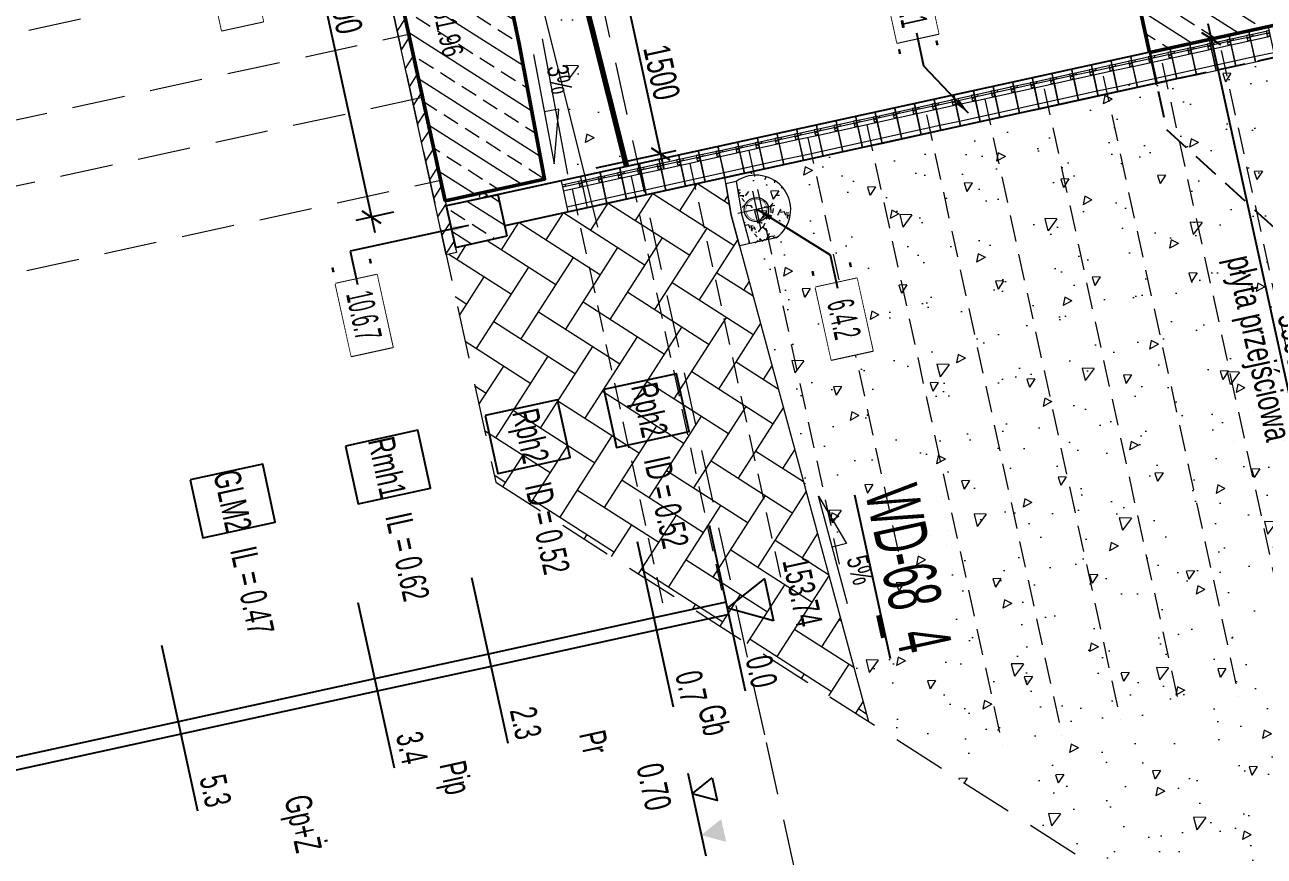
# Model space of a CAD drawing. Header units: metres. Extents: x 8416582 to 8417409, y 5771873 to 5772737.
# Drawn here: x 8416822.82 to 8416834.53, y 5772222.81 to 5772230.66 of the extents above; entities that cross this region are included whole.
import ezdxf
from ezdxf import colors
from ezdxf.entities.mleader import LeaderData, LeaderLine
from ezdxf.enums import TextEntityAlignment as Align
from ezdxf.math import Vec2, Vec3

# ---------------------------------------------------------------- set-up
doc = ezdxf.new("R2010")
doc.units = ezdxf.units.M
doc.set_wipeout_variables(frame=1)
doc.header["$PDSIZE"] = 0.05
for name, pattern in [('DASHED', [0.75, 0.5, -0.25]), ('HIDDEN', [0.375, 0.25, -0.125]), ('HIDDEN_Ukryta', [9.524999999999999, 6.35, -3.175])]:
    doc.linetypes.add(name, pattern=pattern)
for name, color, linetype in [('0-T', 7, 'Continuous'), ('00FunGeo-L', 7, 'Continuous'), ('00RysOpi-T', 2, 'Continuous'), ('AII_M_opisy do legendy', 2, 'Continuous')]:
    doc.layers.add(name, color=color, linetype=linetype)
for name, color, linetype, lineweight in [('AII_M_geologia', 1, 'Continuous', 25), ('AII_M_konstrukcja 0.00', 8, 'Continuous', 0), ('AII_M_konstrukcja 0.09', 6, 'Continuous', 9), ('AII_M_konstrukcja 0.18', 9, 'Continuous', 18), ('AII_M_konstrukcja 0.25', 1, 'Continuous', 25), ('AII_M_konstrukcja 0.50', 3, 'Continuous', 50), ('AII_M_kreskowanie', 8, 'Continuous', 0), ('AII_M_linie przerywane', 9, 'DASHED', 18), ('AII_M_odwodnienie', 8, 'Continuous', 9), ('AII_M_opisy odniesienia', 1, 'Continuous', 25), ('AII_M_opisy rzedne', 1, 'Continuous', 25), ('AII_M_opisy spadki', 9, 'Continuous', 18), ('AII_M_opisy wymiary', 1, 'Continuous', 25), ('AII_M_roboty ziemne wykopy', 9, 'DASHED', 18), ('AII_M_teren istniejacy', 94, 'DASHED', 18), ('AII_M_teren projektowany', 4, 'Continuous', 70)]:
    doc.layers.add(name, color=color, linetype=linetype, lineweight=lineweight)
doc.styles.add('CDMSTYLE', font='CDMSIMPL.shx', dxfattribs={"width": 0.7, "bigfont": 'CDMBIGPL.shx'})
doc.dimstyles.new('CDM-ME100MM', dxfattribs={"dimscale": 0.1, "dimtxt": 2.5, "dimasz": 1.5, "dimexe": 1.5, "dimexo": 5, "dimgap": 0.5, "dimtad": 1, "dimdec": 0, "dimlfac": 1000, "dimrnd": 1, "dimzin": 9, "dimtxsty": 'CDMSTYLE', "dimblk": 'OBLIQUE', "dimcen": 2.5, "dimdle": 1.5, "dimclrd": 9, "dimclre": 9, "dimclrt": 1, "dimadec": 1, "dimazin": 2, "dimtfac": 1, "dimtdec": 0, "dimtix": 1, "dimtmove": 2, "dimatfit": 3, "dimfxl": 1, "dimtvp": 1, "dimtolj": 1, "dimtzin": 0, "dimlwd": 25, "dimlwe": 25, "dimarcsym": 0})
doc.dimstyles.new('CDM-ME100MM$7', dxfattribs={"dimscale": 0.1, "dimtxt": 2.5, "dimasz": 1.5, "dimexe": 1.5, "dimexo": 5, "dimgap": 0.5, "dimtad": 1, "dimdec": 0, "dimlfac": 1000, "dimrnd": 1, "dimzin": 9, "dimtxsty": 'CDMSTYLE', "dimblk": 'OBLIQUE', "dimcen": 2.5, "dimdle": 1.5, "dimclrd": 9, "dimclre": 9, "dimclrt": 1, "dimadec": 1, "dimazin": 2, "dimtfac": 1, "dimtdec": 0, "dimtix": 1, "dimtmove": 2, "dimatfit": 3, "dimfxl": 1, "dimtvp": 1, "dimtolj": 1, "dimtzin": 0, "dimlwd": 25, "dimlwe": 25, "dimarcsym": 0})

# ---------------------------------------------------------------- blocks, each defined once
blk = doc.blocks.new('OP_OPTEM_BLOK_WIDOK')
at = {"color": 0, "lineweight": -2}
for p, q in [((-8.999999999992724, 0), (-8.999999999992724, 190)), ((9.000000000007276, 0), (9.000000000007276, 190)), ((47.00000000000728, 0), (47.00000000000728, 190)), ((202.0000000000073, 0), (202.0000000000073, 190))]:
    blk.add_line(p, q, dxfattribs=at)
blk.add_lwpolyline([(-8.999999999992724, 0), (-8.999999999992724, 30), (9.000000000007276, 30), (9.000000000007276, 0), (252.0000000000073, 0), (252.0000000000073, 190), (-43.99999999999272, 190), (-47.99999999999272, 186), (-47.99999999999272, 4), (-43.99999999999272, 0)], close=True, dxfattribs=at)
at = {"color": 0, "linetype": 'HIDDEN_Ukryta', "lineweight": -2, "ltscale": 0.5}
for points in [[(-8.999999999992724, 190), (-8.999999999992724, 160), (9.000000000007276, 160), (9.000000000007276, 190)], [(21.00000000000728, 190), (21.00000000000728, 160), (39.00000000000728, 160), (39.00000000000728, 190)]]:
    blk.add_lwpolyline(points, close=True, dxfattribs=at)
at = {"layer": 'Defpoints', "color": 0, "lineweight": -2}
blk.add_line((-8.999999999992724, 0), (9.000000000007276, 0), dxfattribs=at)
for points in [[(-47.99999999999272, 186), (-47.99999999999272, 190), (-43.99999999999272, 190)], [(-47.99999999999272, 4), (-47.99999999999272, 2.842170943040401e-14), (-43.99999999999272, 0)]]:
    blk.add_lwpolyline(points, dxfattribs=at)
blk = doc.blocks.new('A$C43DC1947')
at = {"layer": 'AII_M_odwodnienie', "lineweight": 0}
h = blk.add_hatch(dxfattribs=at)
h.set_pattern_fill('GRAVEL', color=256, scale=0.009999999999999998, angle=79.35520766227337)
h.set_pattern_definition([(190.6821343278733, (14.04074727836996, -269.338821392972), (-3.002005255748609, -0.5854779624015404), [0.03417214399999999, -3.3830483639565]), (147.6390878278733, (14.0071672545746, -269.3451555590145), (2.577643787887627, -1.6463816394638), [0.05864047199999999, -5.805404889352399]), (95.17979392787329, (13.95763405784965, -269.3137682178058), (0.3253584668674305, -3.761938046810005), [0.041348152, -4.093472279409999]), (229.9430358278732, (13.84035929944366, -269.3041888284497), (3.282550453639767, 3.885328624364798), [0.053400452, -5.2866437425738]), (255.5030010078732, (13.80599350295961, -269.3450617948547), (0.8385101009916756, 3.193760293217705), [0.05236337000000001, -5.183980774534399]), (319.9430358278732, (13.79288539942354, -269.3957580234855), (-3.885328624364798, 3.282550453639767), [0.053400452, -5.2866437425738]), (0.3635872978732784, (13.83375836629421, -269.4301238190383), (-4.165873822232672, -0.01730020910447672), [0.07061936599999999, -6.9913115314247]), (34.92467519787329, (13.90437625162303, -269.4296756871045), (4.802416035975427, 3.365089629921548), [0.06667195199999999, -6.6005256601905]), (84.0989124478733, (13.9590409649536, -269.3915060446598), (0.3866355660973713, 3.857815565709268), [0.05358130000000001, -5.304554569871202]), (137.9057051278733, (13.96454974077642, -269.3382086213678), (2.067617635566093, -1.896288299045075), [0.061171328, -2.997393695]), (185.0667846278733, (13.91915803123266, -269.2972022723407), (-4.117935062850603, -0.3732972249368975), [0.07910779199999998, -7.831677251217698]), (101.4834216578733, (14.03876721765846, -269.4586973451078), (-0.4896004437107107, 2.290011223884445), [0.02700045399999999, -2.6730565824344]), (134.1385812278734, (14.03339182492346, -269.4322372628376), (2.317524283303905, -2.406314442523828), [0.05136819799999999, -5.085463899703999]), (187.6693468278733, (13.99761912040412, -269.3953724000603), (-0.1540291282791927, -0.2019678876494087), [0.03592093399999999, -0.3232893108427999]), (165.8679373378733, (14.00196486432105, -269.3603542149067), (1.317897694778813, -0.3662098661889202), [0.019344132, -1.915062236889399]), (254.4707563178733, (13.98320623859763, -269.3556312131695), (0.2601194971351416, 0.7599327912454933), [0.027356562, -1.340475299]), (353.6331033578733, (13.97588204126805, -269.3819891670719), (0.913961919504434, -0.05815160957223248), [0.04443196599999998, -1.436629815291]), (124.2343980078733, (14.020039845258, -269.3869164260104), (0.2499066470462889, -0.5100261441946154), [0.03212871399999999, -0.7710898116827998]), (339.0588871618733, (13.86606486421078, -269.2662943182513), (2.481766261331457, -0.9343876198436024), [0.04500879999999999, -4.4558826672539]), (33.01552276787325, (13.90810086112469, -269.2823808756657), (-2.502191961722426, -1.605530250944011), [0.03775989399999999, -3.738221567819999]), (255.8679373378733, (14.05084567051381, -269.3465228481218), (0.3662098661891656, 1.317897694779782), [0.03868800999999999, -1.8957183588894]), (306.2798064978733, (14.04139966797084, -269.3840401005), (-1.557591491806455, 2.14619494563092), [0.04500879999999999, -4.455882667254]), (302.1133016078732, (13.77056680433452, -269.3915144093335), (-0.701781181688568, 1.174081416694678), [0.04340351999999999, -2.1267734313106]), (257.4444874278734, (13.79363991878927, -269.4282771428116), (0.6844809712052178, 2.991792405909403), [0.036367212, -3.600359338072]), (29.47075631787326, (13.89883622247726, -269.550031027291), (1.174081416650604, 0.7017811817623548), [0.03868800999999999, -1.895718358889399]), (340.0233714678732, (13.93251837324351, -269.5309972707182), (-3.241699052635854, 1.194507116822355), [0.042578274, -4.215237598019999]), (32.11330160787328, (13.79987195786089, -269.4745567548089), (-1.174081416699559, -0.7017811816804151), [0.02170175999999999, -2.1484751913106]), (63.97927930187327, (13.88671814836562, -269.5407892800868), (0.4141486254673136, 0.9619006788767903), [0.01295146, -1.2821994964526]), (128.6331033598733, (13.8923999266699, -269.5291505935602), (0.4518745346689602, -0.6640552724868838), [0.05236337000000001, -0.9949054589068999]), (148.6783527878733, (13.85970780532807, -269.4882463742979), (2.173708004842983, -1.338323395028524), [0.0485267, -4.804136486333699]), (266.3594143578733, (13.96201941836625, -269.4001662768424), (0.1060903688702094, 0.5579649035853436), [0.03663238799999999, -0.8791776359679999]), (315.8265734178733, (13.95969335455447, -269.4367247535847), (3.125395833639479, -3.022430955881167), [0.06395567599999999, -6.331600906503099]), (23.61474272787327, (14.0055644530803, -269.4812910724431), (-1.886075448564358, -0.797658700399352), [0.026150824, -2.588939231810999]), (52.66934682787328, (14.02952546905726, -269.4708154192194), (-0.04793875937021148, 0.3559970159285678), [0.01524, -0.2387599999999999]), (82.92578398787327, (13.86028932128102, -269.4791067549959), (-0.2703323474985555, -2.029891726643512), [0.035286696, -3.49339407732]), (10.68213432787328, (13.86463506426662, -269.4440885693766), (3.002005255750591, 0.5854779623910256), [0.06834428799999998, -3.348876219956499]), (322.6693468278733, (13.93179510999471, -269.4314202344976), (0.3559970159285678, 0.04793875937021148), [0.06603999999999999, -0.18796]), (287.9741933278733, (13.98430676013231, -269.4714678083546), (0.9414749801382456, -2.954066495828006), [0.04016095599999999, -3.975931672414]), (216.7239509278733, (13.99669996462762, -269.509668704588), (-0.8180844007547063, -0.6538424223326988), [0.03698290799999999, -1.8121650038772]), (170.3153221878732, (13.9670571712777, -269.5317830443382), (-5.377681148066876, 0.9068745611859323), [0.06021450999999999, -5.961246442293799]), (138.0954255678733, (13.90770071092993, -269.5216533951461), (-2.471553411162826, 2.204346555278593), [0.06370294599999998, -6.306584645624])])
h.paths.add_polyline_path([(-1.396983861923218e-08, 0.1629100576974452, -0.4142134823281976), (-0.0549999987706542, 0.2179100578650832, -1), (0.05500000156462193, 0.2179100569337606, -0.4142136424179971), (-1.396983861923218e-08, 0.1629100576974452), (-1.024454832077026e-08, 0.1149999923072755, -0.4142135756529621), (0.114999994635582, -8.847564458847046e-09, -0.414213546721245), (9.313225746154785e-10, -0.1150000090710819), (9.313225746154785e-10, -0.1449517463333905), (0.2757317973300815, -0.1311651570722461), (0.2757317973300815, 0.1723661073483527, 0.9202117898438463), (-0.2999999802559614, -0.1299517475999892), (9.313225746154785e-10, -0.1449517463333905), (9.313225746154785e-10, -0.1150000090710819, -0.4142135780249453), (-0.1150000058114529, -8.847564458847046e-09, -0.4142135490932281), (-1.024454832077026e-08, 0.1149999923072755)])
h.paths.add_polyline_path([(0.3007317977026105, 0.1248320871964097, 0.04122320963401318), (0.2757317973300815, 0.1723661073483527), (0.2757317973300815, -0.1311651570722461), (0.3002062765881419, -0.1299414322711527)])
h.paths.add_polyline_path([(-0.0549999987706542, 0.2179100578650832, 1), (0.05500000156462193, 0.2179100569337606, 1)], flags=17)
at = {"layer": 'AII_M_odwodnienie'}
for p, q in [((-1.117587089538574e-08, 0.1791384494863451, 0.006874890790017546), (4.656612873077393e-09, -0.1791384713724256, 0.006874890790017546)), ((-0.1791384620591998, -2.095475792884827e-08, 0.006874890790017546), (0.1791384564712644, -2.793967723846436e-09, 0.006874890790017546)), ((-0.2999999783933163, -0.129951748996973, 0.006874890790017546), (4.656612873077393e-09, -0.1449517481960356, 0.006874890790017546)), ((-0.2999999783933163, -0.229951748624444, 0.006874890790017546), (4.656612873077393e-09, -0.2449517478235066, 0.006874890790017546)), ((0.2999999886378646, -0.129951748996973, 0.006874890790017546), (4.656612873077393e-09, -0.1449517481960356, 0.006874890790017546)), ((0.299999987706542, -0.2299517490901053, 0.006874890790017546), (4.656612873077393e-09, -0.2449517478235066, 0.006874890790017546))]:
    blk.add_line(p, q, dxfattribs=at)
at = {"layer": 'AII_M_odwodnienie', "elevation": 0.006874890790017546}
for points in [[(0.3007317995652556, 0.124832084402442), (0.299999987706542, -0.2299517490901053)], [(-0.2999999783933163, -0.129951748996973), (-0.2999999783933163, -0.229951748624444)]]:
    blk.add_lwpolyline(points, dxfattribs=at)
at = {"layer": 'AII_M_odwodnienie', "const_width": 0.004999999999999994}
for points in [[(0.09999999683350325, 1.396983861923218e-09, 0.9999999999999999), (-0.1000000014901161, -9.313225746154785e-10)], [(0.09999999683350325, 1.396983861923218e-09, -0.9999999999999999), (-0.0999999986961484, -9.313225746154785e-10)]]:
    blk.add_lwpolyline(points, format="xyb", dxfattribs=at)
at = {"layer": 'AII_M_odwodnienie'}
blk.add_circle((-2.793967723846436e-09, -1.0710209608078e-08, 0.006874890790017546), 0.1149999999999999, dxfattribs=at)
for start, end in [(23.02047722891654, 202.9453045324076), (336.6530777612687, 336.979522721972)]:
    blk.add_arc((0.0004494804888963699, -0.002756874077022076, 0.006874890790017546), 0.326264331324754, start, end, dxfattribs=at)
blk = doc.blocks.new('OpiNum01')
at = {"layer": 'AII_M_opisy do legendy', "color": 0, "linetype": 'Continuous'}
blk.add_lwpolyline([(-3.5, -1.999999999999999), (3.500000000000001, -2), (3.5, 2), (-3.5, 2)], close=True, dxfattribs=at)
at = {"color": 9, "linetype": 'Continuous', "lineweight": 25, "style": 'CDMSTYLE', "width": 0.7, "flags": 1}
for tag, p in [('NAZWAPOL', (-4.104931844502406, -6.80252055447653)), ('NAZWAANG', (-4.104931844502403, -10.47658496644755)), ('SPECYF', (-4.104931844502399, -14.15064937841856)), ('ID', (-4.104931844502396, -17.82471379038958)), ('BAZA', (-4.104931844502392, -21.4987782023606)), ('RYSUNEK', (-4.104931844502389, -25.17284261433161))]:
    blk.add_attdef(tag, p, '', height=2, dxfattribs=at)
at = {"layer": 'AII_M_opisy do legendy', "linetype": 'Continuous', "lineweight": -2, "style": 'CDMSTYLE', "width": 0.5}
blk.add_attdef('NR', text='', height=2.5, dxfattribs=at).set_placement((0, 0), align=Align.MIDDLE)
at = {"color": 0, "linetype": 'Continuous'}
blk.add_wipeout([(-3.499999999999999, -1.9999999999999982), (3.4999999999999973, -1.9999999999999991), (3.499999999999997, 2), (-3.499999999999999, 2)], dxfattribs=at).dxf.layer = 'AII_M_opisy do legendy'
blk = doc.blocks.new('OpiTxt01')
at = {"color": 0, "linetype": 'Continuous', "lineweight": 20, "style": 'CDMSTYLE', "width": 0.7}
blk.add_attdef('TEKST_GORNY', (1, 0.8945185874659813), '', height=2, dxfattribs=at)
at = {"color": 0, "linetype": 'Continuous', "lineweight": -2, "style": 'CDMSTYLE', "width": 0.7}
blk.add_attdef('TEKST_DOLNY', (1.049030266685349, -2.731473425873787), '', height=2, dxfattribs=at)
blk = doc.blocks.new('_OBLIQUE')
at = {"color": 0, "linetype": 'ByBlock'}
blk.add_line((-0.5, -0.5), (0.5, 0.5), dxfattribs=at)
blk = doc.blocks.new('*D163')
at = {"layer": 'AII_M_opisy wymiary', "color": 9, "lineweight": 25, "transparency": 16777216}
for p, q in [((8416841.41299201, 5772228.919512154), (8416828.055876104, 5772290.077797989)), ((8416823.988115672, 5772289.035853583), (8416828.23442765, 5772289.963258276)), ((8416837.121113881, 5772228.135691502), (8416841.527531724, 5772229.098063698))]:
    blk.add_line(p, q, dxfattribs=at)
at = {"layer": 'Defpoints', "color": 0, "lineweight": 25, "transparency": 16777216}
for p in [(8416828.08788202, 5772289.93125236), (8416823.499630243, 5772288.929167198), (8416836.632628452, 5772228.029005116)]:
    blk.add_point(p, dxfattribs=at)
at = {"layer": 'AII_M_opisy wymiary', "color": 9, "lineweight": 25, "transparency": 16777216, "xscale": 0.15, "yscale": 0.15, "zscale": 0.15}
for p, rotation in [((8416828.08788202, 5772289.93125236), 102.3200789319986), ((8416841.380986094, 5772229.066057783), 282.3200789319986)]:
    blk.add_blockref('_OBLIQUE', p, dxfattribs=dict(at, rotation=rotation))
at = {"layer": 'AII_M_opisy wymiary', "color": 1, "transparency": 16777216, "insert": (8416834.905403959, 5772259.535995306), "char_height": 0.25, "attachment_point": 5, "rotation": 282.3200789319986, "style": 'CDMSTYLE'}
blk.add_mtext('\\A1;62300', dxfattribs=at)
blk = doc.blocks.new('*D183')
at = {"layer": 'AII_M_opisy wymiary', "color": 9, "lineweight": 25, "transparency": 16777216}
for p, q in [((8416834.65710459, 5772230.668261927), (8416833.880311655, 5772230.498608491)), ((8416833.994851366, 5772230.677160037), (8416835.317779746, 5772224.619861997)), ((8416835.682249656, 5772224.852998894), (8416835.139228202, 5772224.734401709))]:
    blk.add_line(p, q, dxfattribs=at)
at = {"layer": 'Defpoints', "color": 0, "lineweight": 25, "transparency": 16777216}
for p in [(8416835.14559002, 5772230.774948313), (8416836.170735087, 5772224.95968528), (8416835.28577383, 5772224.766407626)]:
    blk.add_point(p, dxfattribs=at)
at = {"layer": 'AII_M_opisy wymiary', "color": 9, "lineweight": 25, "transparency": 16777216, "xscale": 0.15, "yscale": 0.15, "zscale": 0.15}
for p, rotation in [((8416834.026857283, 5772230.530614408), 102.3200789319986), ((8416835.28577383, 5772224.766407626), 282.3200789319986)]:
    blk.add_blockref('_OBLIQUE', p, dxfattribs=dict(at, rotation=rotation))
at = {"layer": 'AII_M_opisy wymiary', "color": 1, "transparency": 16777216, "char_height": 0.25, "attachment_point": 5, "rotation": 282.3200789319986, "style": 'CDMSTYLE'}
for s, insert in [('\\A1;płyta przejściowa', (8416834.444638535, 5772227.60228025)), ('\\A1;5900', (8416834.827285457, 5772227.685851252))]:
    blk.add_mtext(s, dxfattribs=dict(at, insert=insert))
blk = doc.blocks.new('*D192')
at = {"layer": 'AII_M_opisy wymiary', "color": 9, "lineweight": 25, "transparency": 16777216}
for p, q in [((8416825.206657996, 5772232.903264155), (8416826.124160917, 5772228.702289461)), ((8416825.447970673, 5772232.802431623), (8416825.092118282, 5772232.72471261)), ((8416826.301461758, 5772228.894548186), (8416825.94560937, 5772228.816829174))]:
    blk.add_line(p, q, dxfattribs=at)
at = {"layer": 'Defpoints', "color": 0, "lineweight": 25, "transparency": 16777216}
for p in [(8416825.936456103, 5772232.90911801), (8416826.789947188, 5772229.001234572), (8416826.092155, 5772228.848835089)]:
    blk.add_point(p, dxfattribs=at)
at = {"layer": 'AII_M_opisy wymiary', "color": 9, "lineweight": 25, "transparency": 16777216, "xscale": 0.15, "yscale": 0.15, "zscale": 0.15}
for p, rotation in [((8416825.238663912, 5772232.756718526), 102.3200789319986), ((8416826.092155, 5772228.848835089), 282.3200789319986)]:
    blk.add_blockref('_OBLIQUE', p, dxfattribs=dict(at, rotation=rotation))
at = {"layer": 'AII_M_opisy wymiary', "color": 1, "transparency": 16777216, "insert": (8416825.836379357, 5772230.840117043), "char_height": 0.25, "attachment_point": 5, "rotation": 282.3200789319986, "style": 'CDMSTYLE'}
blk.add_mtext('\\A1;4000', dxfattribs=at)
blk = doc.blocks.new('*D195')
at = {"layer": 'AII_M_opisy wymiary', "color": 9, "lineweight": 25, "transparency": 16777216}
for p, q in [((8416828.471697738, 5772231.057426683), (8416828.855768729, 5772229.298879137)), ((8416827.935344325, 5772230.786750017), (8416828.650249286, 5772230.94288697)), ((8416828.217301626, 5772229.312972191), (8416828.970308444, 5772229.477430681))]:
    blk.add_line(p, q, dxfattribs=at)
at = {"layer": 'Defpoints', "color": 0, "lineweight": 25, "transparency": 16777216}
for p in [(8416827.446858896, 5772230.68006363), (8416828.823762814, 5772229.445424765), (8416827.728816196, 5772229.206285805)]:
    blk.add_point(p, dxfattribs=at)
at = {"layer": 'AII_M_opisy wymiary', "color": 9, "lineweight": 25, "transparency": 16777216, "xscale": 0.15, "yscale": 0.15, "zscale": 0.15}
for p, rotation in [((8416828.503703656, 5772230.910881054), 102.3200789319986), ((8416828.823762814, 5772229.445424765), 282.3200789319986)]:
    blk.add_blockref('_OBLIQUE', p, dxfattribs=dict(at, rotation=rotation))
at = {"layer": 'AII_M_opisy wymiary', "color": 1, "transparency": 16777216, "insert": (8416828.834703136, 5772230.215493144), "char_height": 0.25, "attachment_point": 5, "rotation": 282.3200789319986, "style": 'CDMSTYLE'}
blk.add_mtext('\\A1;1500', dxfattribs=at)
blk = doc.blocks.new('POZ_ODW_G')
at = {"layer": '0-T', "color": 6, "linetype": 'Continuous', "lineweight": 25, "flags": 128}
blk.add_lwpolyline([(3.242650570347905, 4.987096016819123), (0, 0), (-3.107948381119058, 4.987096016819123)], close=True, dxfattribs=at)
blk = doc.blocks.new('00BstOdwiert')
at = {"color": 3, "linetype": 'Continuous', "lineweight": 25, "style": 'CDMSTYLE', "width": 0.85}
blk.add_attdef('NUMER', text='', height=5, dxfattribs=at).set_placement((0, 15), align=Align.CENTER)
at = {"color": 0, "linetype": 'Continuous', "lineweight": 25, "style": 'CDMSTYLE', "width": 0.85, "flags": 1}
for tag, p in [('IDODW', (0, 9.005599988817494)), ('JEDRYSODW', (0, 4.533934768702125))]:
    blk.add_attdef(tag, text='', height=2.5, dxfattribs=at).set_placement(p, align=Align.CENTER)
blk = doc.blocks.new('ODW_POZ_N')
at = {"layer": '0-T', "color": 0, "linetype": 'Continuous', "lineweight": 25}
blk.add_line((-5, 0), (0, 0), dxfattribs=at)
at = {"layer": '0-T', "color": 6, "linetype": 'Continuous', "lineweight": 25, "flags": 128}
blk.add_lwpolyline([(-3.846777631817531, 2.161074940620892), (-1.09485141951518, 2.161074940620892), (-2.5, 0)], close=True, dxfattribs=at)
at = {"layer": '0-T', "color": 0, "linetype": 'Continuous', "lineweight": 25, "style": 'CDMSTYLE', "width": 0.85}
blk.add_attdef('00.0', text='', height=2.5, dxfattribs=at).set_placement((-1.5, -4.620000000002619), align=Align.RIGHT)
blk = doc.blocks.new('ODW_POZ_U')
at = {"layer": '0-T', "linetype": 'Continuous'}
blk.add_hatch(color=0, dxfattribs=at).paths.add_polyline_path([(1.153222368182469, 2.16107494062453), (2.5, 3.637978807091713e-12), (3.90514858048482, 2.16107494062453)])
at = {"layer": '0-T', "color": 0, "linetype": 'Continuous'}
blk.add_line((0, 0), (5, 0), dxfattribs=at)
at = {"layer": '0-T', "color": 0, "linetype": 'Continuous', "style": 'CDMSTYLE', "width": 0.85}
blk.add_attdef('00.0', (1.5, -4.5), '', height=2.5, dxfattribs=at)
blk = doc.blocks.new('WD-68_4')
at = {"layer": 'AII_M_geologia', "color": 0, "linetype": 'Continuous'}
for points in [[(0.07499999925494194, 0), (0.07499999972060323, -0.6999999992549419)], [(0.9999999990686774, -1.862645149230957e-09), (-1, -1.862645149230957e-09)], [(-0.07500000018626451, -1.862645149230957e-09), (-0.07500000018626451, -0.7000000011175871)], [(-1, -0.7000000011175871), (1.000000000931323, -0.7000000011175871)], [(-0.07500000018626451, -0.7000000011175871), (-0.07499999925494194, -2.300000002607703)], [(0.07499999972060323, -0.6999999992549419), (0.07499999925494194, -2.300000000745058)], [(-0.9999999990686774, -2.300000000745058), (1.000000000465661, -2.300000000745058)], [(-0.07499999925494194, -2.300000002607703), (-0.07499999925494194, -3.400000002235174)], [(0.07499999925494194, -2.300000000745058), (0.07499999925494194, -3.400000000372529)], [(-0.9999999990686774, -3.400000002235174), (1.000000000465661, -3.400000002235174)], [(-0.07499999925494194, -3.400000002235174), (-0.07499999925494194, -5.300000002607703)], [(0.07499999925494194, -3.400000000372529), (0.07500000018626451, -5.300000000745058)], [(-0.9999999990686774, -5.300000000745058), (1.000000000465661, -5.300000000745058)], [(-0.07499999925494194, -5.300000002607703), (-0.07499999925494194, -8.900000000372529)], [(0.07500000018626451, -5.300000000745058), (0.07500000111758709, -8.900000000372529)]]:
    blk.add_lwpolyline(points, dxfattribs=at)
for points in [[(-2.835000000428408, -0.7000000029802322), (-2.134999999776483, -0.7000000029802322), (-2.134999999310821, -1.862645149230957e-09), (-2.834999999962747, -3.725290298461914e-09)], [(-2.834999999497086, -1.850000001490116), (-2.13499999884516, -1.850000001490116), (-2.134999999310821, -1.150000002235174), (-2.834999999031425, -1.150000002235174)], [(-2.834999999031425, -3.200000002980232), (-2.134999998379499, -3.200000001117587), (-2.134999997913837, -2.500000001862645), (-2.834999999031425, -2.500000001862645)], [(-2.834999999031425, -4.700000001117587), (-2.13499999884516, -4.699999999254942), (-2.134999999310821, -4), (-2.834999999031425, -4.000000001862645)]]:
    blk.add_lwpolyline(points, close=True, dxfattribs=at)
at = {"layer": 'AII_M_geologia', "color": 0}
ref = blk.add_blockref('00BstOdwiert', (-4.656612873077393e-10, -1.862645149230957e-09), dxfattribs=dict(at, xscale=0.1, yscale=0.1, zscale=0.1))
ref.add_attrib('NUMER', '%%uWD-68_4', dxfattribs={"layer": '00FunGeo-L', "color": 0, "linetype": 'Continuous', "lineweight": 25, "height": 0.4999999999999998, "style": 'CDMSTYLE', "width": 0.7}).set_placement((-9.313225746154785e-10, 1.499999998137355), align=Align.CENTER)
for name, p, xscale, yscale, zscale in [('POZ_ODW_G', (-4.656612873077393e-10, -1.862645149230957e-09), 0.08, 0.08, 0.08), ('ODW_POZ_U', (2.299999999813735, -0.6999999992549419), 0.1, 0.1, 0.1)]:
    blk.add_blockref(name, p, dxfattribs=dict(at, xscale=xscale, yscale=yscale, zscale=zscale))
at = {"layer": 'AII_M_geologia', "color": 0, "xscale": 0.1, "yscale": 0.1, "zscale": 0.1}
blk.add_blockref('ODW_POZ_N', (2.299999999813735, -0.6999999992549419), dxfattribs=at).add_auto_attribs({'00.0': '0.70'})
at = {"layer": 'AII_M_geologia', "color": 0, "linetype": 'Continuous', "style": 'CDMSTYLE', "width": 0.8}
blk.add_text('153.74', height=0.2499999999999999, dxfattribs=at).set_placement((-4.656612873077393e-10, 0.5999999977648258), align=Align.CENTER)
for s, p in [('0.0', (0.9999999990686774, 0.06249999813735485)), ('0.7', (1.000000000465661, -0.6175000015646219)), ('2.3', (1.000000000465661, -2.217500001192093)), ('3.4', (1.000000000465661, -3.317500000819564)), ('5.3', (1.000000000465661, -5.217500001192093))]:
    blk.add_text(s, height=0.2499999999999999, dxfattribs=at).set_placement(p, align=Align.RIGHT)
for s, p in [('Rph2', (-2.485000000800937, -0.3500000014901161)), ('Rph2', (-2.484999999869615, -1.500000001862645)), ('Rmh1', (-2.484999999403954, -2.850000001490116)), ('GLM2', (-2.484999999403954, -4.350000001490116))]:
    blk.add_text(s, height=0.2499999999999999, dxfattribs=at).set_placement(p, align=Align.MIDDLE)
for s, p in [('ID = 0.52', (-1.925000000279397, -0.3500000014901161)), ('Gb', (1.074999998323619, -0.3500000014901161)), ('ID = 0.52', (-1.924999999348074, -1.5)), ('Pr', (1.074999999254942, -1.5)), ('IL = 0.62', (-1.924999998882413, -2.850000001490116)), ('Pip', (1.075000000186265, -2.850000001490116)), ('Gp+Ż', (1.074999999254942, -4.349999999627471)), ('IL = 0.47', (-1.924999998882413, -4.349999999627471))]:
    blk.add_text(s, height=0.2499999999999999, dxfattribs=at).set_placement(p, align=Align.MIDDLE_LEFT)
blk = doc.blocks.new('00kota3')
at = {"color": 0, "linetype": 'Continuous', "lineweight": 25}
blk.add_lwpolyline([(1, 1.732050807568878), (-0.9999999999999993, 1.732050807568878), (0, 0)], close=True, dxfattribs=at)
at = {"color": 0, "linetype": 'Continuous', "lineweight": 25, "style": 'CDMSTYLE', "width": 0.7}
blk.add_attdef('%%P000.000', (6.106226635438361e-16, 2.692536952497903), '', height=2, dxfattribs=at)

msp = doc.modelspace()

# ---------------------------------------------------------------- hatches: boundary and pattern name
at = {"layer": 'AII_M_kreskowanie'}
h = msp.add_hatch(dxfattribs=at)
h.set_pattern_fill('AR-CONC', color=256, scale=0.005, angle=-95.00296453126333)
h.set_pattern_definition([(237.3171144007353, (8416679.153327702, 5772193.681210035), (-0.9136552696873026, -0.03696957935414878), [0.09525, -1.04775]), (182.3171144007352, (8416679.153327702, 5772193.681210035), (0.2964479171307002, -0.9250616488048972), [0.0762, -0.83820292085]), (287.7685591007353, (8416679.077190006, 5772193.678129249), (-0.6172073551321604, -0.9620311892303686), [0.08095004400000001, -0.890451223]), (233.5013144007353, (8416679.185677366, 5772193.429278498), (-1.371130207791145, 0.03587543738565638), [0.142875, -1.571625]), (283.9526720107353, (8416679.071416633, 5772193.432267995), (-1.019792050440066, -1.378235982629254), [0.1214251156999999, -1.335678040799999]), (178.5012655707353, (8416679.185677366, 5772193.429278498), (-1.01979205051465, -1.378235982577386), [0.1142998353499999, -1.257298659599999]), (208.3171144007353, (8416679.051624183, 5772193.476086549), (-0.817021485202352, 0.4106132641812617), [0.09525, -1.04775]), (153.3171144007353, (8416679.051624183, 5772193.476086549), (-0.189201988960886, -0.9527959102962421), [0.0762, -0.8382]), (258.7685594007353, (8416678.983539058, 5772193.510304322), (-1.006223471881293, -0.5421826506143589), [0.08095004399999996, -0.8904496879999995]), (224.8171144007353, (8416679.153327702, 5772193.681210035), (0.03852776748266574, -0.4212991370211926), [0, -0.82804, 0, -0.8509000000000001, 0, -0.8413750000000001]), (194.8171144007352, (8416679.153327702, 5772193.681210035), (-0.2675821311166698, -0.5393747999573777), [0, -0.48514, 0, -0.80899, 0, -0.320675]), (154.8171144007353, (8416679.434231365, 5772193.717279911), (-0.6760801171865066, -0.05793423237671663), [0, -0.3175, 0, -0.9906, 0, -1.31445]), (144.8171144007353, (8416679.560197134, 5772193.733454742), (-0.718422713438892, -0.2204264626221175), [0, -0.41275, 0, -0.65786, 0, -0.93345])])
h.paths.add_polyline_path([(8416828.028868381, 5772231.318963897), (8416828.526366742, 5772229.32929414), (8416827.606065676, 5772229.126251138), (8416827.115200398, 5772229.021092127), (8416827.104531769, 5772229.069940633), (8416828.053984623, 5772229.277303411), (8416827.804118024, 5772230.55337553), (8416827.654757084, 5772231.237255126)])
h.paths.add_polyline_path([(8416826.895050252, 5772235.029380889), (8416827.53510875, 5772232.469563405), (8416827.730455786, 5772232.512420109), (8416828.020616224, 5772231.317159638), (8416827.654757086, 5772231.237255123), (8416827.50539614, 5772231.921134731), (8416827.20049352, 5772233.185186845), (8416826.251040671, 5772232.977824068), (8416826.208366115, 5772233.17321824), (8416826.110668963, 5772233.151880969), (8416826.003982563, 5772233.640366412)])
h = msp.add_hatch(dxfattribs=at)
h.set_pattern_fill('ANSI33', color=256, scale=0.05, angle=0.1707330653947103)
h.set_pattern_definition([(327.4908119973933, (8416671.978157315, 5772224.464128099), (0.1706355643818157, 0.2677494242161862), []), (327.4908119973933, (8416672.026714267, 5772224.244935511), (0.1706355643818157, 0.2677494242161862), [0.15875, -0.079375])])
h.paths.add_polyline_path([(8416832.878723059, 5772232.992326952), (8416833.444160907, 5772230.403354174), (8416835.145933775, 5772230.77502339), (8416835.105527721, 5772231.124448814), (8416835.99268217, 5772231.318205437), (8416835.906711828, 5772231.708858162), (8416835.894640973, 5772231.808579057), (8416835.603491535, 5772231.744991323), (8416835.539479706, 5772232.038082581), (8416835.347330831, 5772231.996116808), (8416835.43267994, 5772231.605328463), (8416834.353914406, 5772231.369725545), (8416833.855693918, 5772233.205699724)])
h = msp.add_hatch(dxfattribs=at)
h.set_pattern_fill('ANSI31', color=256, scale=0.04, angle=90.1707330653947)
h.set_pattern_definition([(57.32007893199859, (8416713.933748465, 5772055.616696356), (-0.106895906853265, 0.06857306393926182), [])])
h.paths.add_polyline_path([(8416825.893781643, 5772233.104512203), (8416826.89663343, 5772228.512749108), (8416826.798936449, 5772228.491411833), (8416825.796084374, 5772233.083174871)])
h = msp.add_hatch(dxfattribs=at)
h.set_pattern_fill('ANSI33', color=256, scale=0.05, angle=0.1707330653947103)
h.set_pattern_definition([(327.4908119973933, (8416728.868579369, 5772040.149006755), (0.1706355643818157, 0.2677494242161862), []), (327.4908119973933, (8416728.91713632, 5772039.929814166), (0.1706355643818157, 0.2677494242161862), [0.15875, -0.079375])])
h.paths.add_polyline_path([(8416827.489533452, 5772230.484669459), (8416827.728816196, 5772229.206285805), (8416826.78994719, 5772229.001234572), (8416825.9364561, 5772232.90911801), (8416826.875325099, 5772233.114169242), (8416827.190811599, 5772231.852428541)])
h = msp.add_hatch(dxfattribs=at)
h.set_pattern_fill('AR-CONC', color=256, scale=0.005, angle=-95.00296453126333)
h.set_pattern_definition([(237.3171144007353, (8416668.986115443, 5772240.38740731), (-0.9136552696873026, -0.03696957935414878), [0.09525, -1.04775]), (182.3171144007352, (8416668.986115443, 5772240.38740731), (0.2964479171307002, -0.9250616488048972), [0.0762, -0.83820292085]), (287.7685591007353, (8416668.909977747, 5772240.384326525), (-0.6172073551321604, -0.9620311892303686), [0.08095004400000001, -0.890451223]), (233.5013144007353, (8416669.018465107, 5772240.135475773), (-1.371130207791145, 0.03587543738565638), [0.142875, -1.571625]), (283.9526720107353, (8416668.904204374, 5772240.13846527), (-1.019792050440066, -1.378235982629254), [0.1214251157, -1.335678040799999]), (178.5012655707353, (8416669.018465107, 5772240.135475773), (-1.01979205051465, -1.378235982577386), [0.11429983535, -1.257298659599999]), (208.3171144007353, (8416668.884411924, 5772240.182283825), (-0.817021485202352, 0.4106132641812617), [0.09525, -1.04775]), (153.3171144007353, (8416668.884411924, 5772240.182283825), (-0.189201988960886, -0.9527959102962421), [0.0762, -0.8382]), (258.7685594007353, (8416668.816326799, 5772240.216501597), (-1.006223471881293, -0.5421826506143589), [0.08095004399999997, -0.8904496879999996]), (224.8171144007353, (8416668.986115443, 5772240.38740731), (0.03852776748266574, -0.4212991370211926), [0, -0.82804, 0, -0.8509000000000001, 0, -0.8413750000000001]), (194.8171144007352, (8416668.986115443, 5772240.38740731), (-0.2675821311166698, -0.5393747999573777), [0, -0.48514, 0, -0.80899, 0, -0.320675]), (154.8171144007353, (8416669.267019106, 5772240.423477187), (-0.6760801171865066, -0.05793423237671663), [0, -0.3175, 0, -0.9906, 0, -1.31445]), (144.8171144007353, (8416669.392984875, 5772240.439652018), (-0.718422713438892, -0.2204264626221175), [0, -0.41275, 0, -0.65786, 0, -0.93345])])
h.paths.add_polyline_path([(8416829.490938216, 5772228.865929567), (8416830.78860093, 5772224.083959961), (8416837.772543412, 5772219.60392183), (8416837.341744924, 5772221.828679518), (8416836.624071239, 5772225.495247197), (8416836.034636836, 5772228.474713432), (8416836.09963736, 5772227.91259874), (8416836.431794973, 5772225.207783512), (8416836.084111799, 5772225.167578927), (8416835.346508235, 5772230.51175774), (8416833.739758579, 5772230.160839269), (8416833.676593684, 5772230.147043904), (8416833.490969216, 5772230.106503097), (8416833.305344751, 5772230.06596227), (8416833.294676168, 5772230.114810565), (8416833.109051706, 5772230.074269739), (8416832.923427295, 5772230.033728663), (8416832.934095934, 5772229.984880122), (8416832.748471469, 5772229.944339295), (8416832.562847003, 5772229.90379849), (8416832.377222287, 5772229.863258839), (8416832.191597875, 5772229.822717763), (8416832.005973414, 5772229.782176937), (8416831.820348946, 5772229.74163611), (8416831.634724481, 5772229.701095305), (8416831.44910002, 5772229.660554482), (8416831.263475556, 5772229.620013656), (8416831.07785109, 5772229.57947283), (8416830.892226625, 5772229.538932005), (8416830.70660216, 5772229.498391179), (8416830.520977695, 5772229.457850354), (8416830.335353227, 5772229.417309528), (8416830.149728766, 5772229.376768704), (8416829.96410431, 5772229.336227839), (8416829.778479846, 5772229.295687013), (8416829.431955136, 5772229.220005194)])
h = msp.add_hatch(dxfattribs=at)
h.set_pattern_fill('AR-HBONE', color=256, scale=0.003)
h.set_pattern_definition([(327.3200789319986, (8416672.33843919, 5772224.031028537), (0.4211255299020644, 0.0919748229936077), [0.9144000000000001, -0.3048]), (57.32007893199859, (8416672.594989192, 5772223.866453296), (0.4211255299020644, 0.09197482299360765), [0.9144000000000001, -0.3048])])
h.paths.add_polyline_path([(8416830.78860093, 5772224.083959965), (8416829.490938218, 5772228.865929568), (8416829.431955162, 5772229.220005061), (8416828.674543217, 5772229.054584544), (8416827.353113092, 5772228.765981156), (8416827.37445037, 5772228.66828407), (8416826.885964898, 5772228.561597674), (8416826.89663354, 5772228.512749134), (8416826.798936466, 5772228.491411838), (8416827.268346466, 5772226.342122071)])
h = msp.add_hatch(dxfattribs=at)
h.set_pattern_fill('ANSI33', color=256, scale=0.05, angle=0.1707330653947103)
h.set_pattern_definition([(327.4908119973933, (8416741.00006792, 5771983.738449487), (0.1706355643818157, 0.2677494242161862), []), (327.4908119973933, (8416741.048624871, 5771983.519256898), (0.1706355643818157, 0.2677494242161862), [0.15875, -0.079375])])
h.paths.add_polyline_path([(8416827.374025328, 5772228.670230229), (8416827.289101262, 5772229.059072414), (8416826.80061667, 5772228.952386212), (8416826.88596578, 5772228.561597872)])

# ---------------------------------------------------------------- linework, layer by layer
at = {"layer": 'AII_M_konstrukcja 0.00', "color": 9, "linetype": 'HIDDEN'}
for points in [[(8416834.119953578, 5772230.422487828), (8416835.400190033, 5772224.56066263)], [(8416833.56308019, 5772230.300865366), (8416834.843316643, 5772224.43904017)], [(8416833.006206803, 5772230.179242904), (8416834.286443258, 5772224.317417707)], [(8416832.449333416, 5772230.057620441), (8416833.729569867, 5772224.195795245)], [(8416831.886805808, 5772229.96188698), (8416833.16704226, 5772224.100061778)], [(8416831.335586635, 5772229.814375518), (8416832.61582309, 5772223.952550319)], [(8416830.773059031, 5772229.718642053), (8416832.053295482, 5772223.856816852)], [(8416830.216185646, 5772229.597019593), (8416831.069676617, 5772225.689136126)], [(8416829.65931226, 5772229.475397132), (8416830.51280323, 5772225.567513664)], [(8416829.102438873, 5772229.353774668), (8416829.955929842, 5772225.445891202)], [(8416828.545565484, 5772229.232152207), (8416829.399056453, 5772225.324268742)], [(8416827.988692096, 5772229.110529744), (8416828.842183065, 5772225.202646279)]]:
    msp.add_lwpolyline(points, dxfattribs=at)
at = {"layer": 'AII_M_konstrukcja 0.18', "ltscale": 0.5}
msp.add_lwpolyline([(8416825.893781506, 5772233.104512172), (8416826.896633537, 5772228.512749134), (8416826.798936449, 5772228.491411834), (8416825.796084374, 5772233.083174871)], close=True, dxfattribs=at)
at = {"layer": 'AII_M_konstrukcja 0.25'}
msp.add_line((8416833.771886036, 5772230.167855979), (8416827.353113092, 5772228.765981156), dxfattribs=at)
at = {"layer": 'AII_M_konstrukcja 0.50'}
for points in [[(8416832.878723059, 5772232.992326952), (8416833.444160907, 5772230.403354174), (8416835.145933775, 5772230.77502339), (8416835.105527721, 5772231.124448814), (8416835.99268217, 5772231.318205438), (8416835.83581626, 5772232.102803194), (8416835.347330831, 5772231.996116808), (8416835.43267994, 5772231.605328464), (8416834.353914406, 5772231.369725545), (8416833.855693918, 5772233.205699724)], [(8416827.489533452, 5772230.48466946), (8416827.728816194, 5772229.206285805), (8416826.78994719, 5772229.001234572), (8416825.9364561, 5772232.90911801), (8416826.875325099, 5772233.114169243), (8416827.190811569, 5772231.852428663), (8416827.233486125, 5772231.657034493), (8416827.446858896, 5772230.680063631)]]:
    msp.add_lwpolyline(points, close=True, dxfattribs=at)
at = {"layer": 'AII_M_konstrukcja 0.50', "color": 9, "linetype": 'HIDDEN', "lineweight": -3}
msp.add_lwpolyline([(8416833.50817317, 5772230.110260949), (8416833.444161335, 5772230.403352218), (8416835.012164025, 5772230.745807754), (8416835.07617586, 5772230.452716484)], close=True, dxfattribs=at)
msp.add_lwpolyline([(8416833.444160908, 5772230.403354174), (8416833.603327358, 5772229.674578042), (8416835.647776915, 5772227.813911182), (8416836.632628452, 5772228.029005116)], dxfattribs=at)
at = {"layer": 'AII_M_kreskowanie'}
for p, q in [((8416828.232147405, 5772228.753250394), (8416826.64756749, 5772235.090545841)), ((8416828.501594916, 5772229.323884397), (8416827.038355833, 5772235.175894949))]:
    msp.add_line(p, q, dxfattribs=at)
at = {"layer": 'AII_M_opisy rzedne', "color": 1, "lineweight": 25}
msp.add_line((8416833.46551103, 5772230.408015084), (8416833.660905201, 5772230.450689639), dxfattribs=at)
msp.add_lwpolyline([(8416827.37445037, 5772228.668284071), (8416827.28910126, 5772229.059072413), (8416826.80061583, 5772228.952386028), (8416826.88596494, 5772228.561597683), (8416827.375977566, 5772228.670664758)], dxfattribs=at)
at = {"layer": 'AII_M_opisy spadki'}
msp.add_line((8416827.704467041, 5772230.531611468), (8416827.943749782, 5772229.253227814), dxfattribs=at)
at = {"layer": 'AII_M_opisy spadki', "color": 9}
for points in [[(8416827.624470776, 5772230.384588166), (8416827.818263965, 5772229.349235419), (8416827.8638837, 5772229.866457652), (8416827.726273527, 5772229.84070033)], [(8416830.590742089, 5772225.194916033), (8416830.314880252, 5772226.211484456), (8416830.58094085, 5772225.765601334), (8416830.445827328, 5772225.728936153)]]:
    msp.add_lwpolyline(points, dxfattribs=at)
at = {"layer": 'AII_M_opisy spadki'}
msp.add_lwpolyline([(8416829.490938218, 5772228.865929569), (8416829.431955162, 5772229.220005061)], dxfattribs=at)
at = {"layer": 'AII_M_roboty ziemne wykopy'}
msp.add_lwpolyline([(8416826.83167929, 5772235.352271851), (8416825.68939799, 5772233.571660353), (8416826.26549949, 5772230.933862079), (8416827.268346464, 5772226.342122072), (8416837.772543412, 5772219.603921823)], dxfattribs=at)
at = {"layer": 'AII_M_teren projektowany', "flags": 128}
msp.add_lwpolyline([(8416827.827072276, 5772232.021535565), (8416828.501594793, 5772229.323884372)], dxfattribs=at)

# ---------------------------------------------------------------- block references
at = {"layer": '00RysOpi-T', "color": 1, "linetype": 'Continuous', "lineweight": 0, "xscale": 0.09999999999999998, "yscale": 0.09999999999999998, "zscale": 0.09999999999999998, "rotation": 282.3200789319986}
msp.add_blockref('OpiNum01', (8416824.800805258, 5772230.994700868), dxfattribs=at).add_auto_attribs({'NR': '1.4.1'})
at = {"layer": 'AII_M_konstrukcja 0.09', "color": 9, "xscale": 0.0009999999999999998, "yscale": 0.0009999999999999998, "zscale": 0.0009999999999999998, "rotation": 282.3200789319986}
for p in [(8416834.389421172, 5772230.560668556), (8416833.832547778, 5772230.439046081), (8416834.018172245, 5772230.479586908), (8416834.203796651, 5772230.520127984), (8416834.203796651, 5772230.520127984), (8416833.275674654, 5772230.317422388), (8416833.46129912, 5772230.357963195), (8416833.646923583, 5772230.39850402), (8416832.718801374, 5772230.19579941), (8416832.904425781, 5772230.236340486), (8416833.090050189, 5772230.276881561), (8416832.16192767, 5772230.07417838), (8416832.347552441, 5772230.11471778), (8416832.533176906, 5772230.155258586), (8416831.605054384, 5772229.952555401), (8416831.79067885, 5772229.993096227), (8416831.97630326, 5772230.033637303), (8416831.048180994, 5772229.830932946), (8416831.233805455, 5772229.871473772), (8416831.419429919, 5772229.912014596), (8416830.676932061, 5772229.749851295), (8416830.862556526, 5772229.790392119), (8416830.120058665, 5772229.628228818), (8416830.305683132, 5772229.668769645), (8416830.491307598, 5772229.709310469), (8416829.563185282, 5772229.506606304), (8416829.748809747, 5772229.54714713), (8416829.934434198, 5772229.587687992), (8416829.006311892, 5772229.384983849), (8416829.191936353, 5772229.425524674), (8416829.377560817, 5772229.466065499), (8416828.449438496, 5772229.263361372), (8416828.635062959, 5772229.303902198), (8416828.820687424, 5772229.344443022), (8416827.895247774, 5772229.142324851), (8416828.078189567, 5772229.182279723), (8416828.263814028, 5772229.222820549)]:
    msp.add_blockref('OP_OPTEM_BLOK_WIDOK', p, dxfattribs=at)
at = {"layer": 'AII_M_odwodnienie', "lineweight": 0, "rotation": 282.3200789319986}
msp.add_blockref('A$C43DC1947', (8416829.730248937, 5772228.918195608, -0.006874890790017546), dxfattribs=at)
at = {"layer": 'AII_M_opisy rzedne', "color": 1, "linetype": 'Continuous', "xscale": 0.1, "yscale": 0.1, "zscale": 0.1, "rotation": 282.3200789447779}
msp.add_blockref('00kota3', (8416826.363201642, 5772230.955176291), dxfattribs=at).add_auto_attribs({'%%P000.000': '+151.96'})

# ---------------------------------------------------------------- texts
at = {"layer": 'AII_M_opisy spadki', "color": 9, "style": 'CDMSTYLE', "width": 0.7}
for s, rotation, p in [('3%', 280.6017209878378, (8416827.773665132, 5772230.131042334)), ('5%', 285.1824841668259, (8416830.614794368, 5772225.488115508))]:
    msp.add_text(s, height=0.2, rotation=rotation, dxfattribs=at).set_placement(p, align=Align.CENTER)

# ---------------------------------------------------------------- dimensions: what is measured, and where the dimension line sits
at = {"layer": 'AII_M_opisy wymiary'}
dim = msp.add_linear_dim(base=(8416828.823762814, 5772229.445424765), p1=(8416827.446858896, 5772230.680063631), p2=(8416827.728816194, 5772229.206285805), angle=282.3200789319986, dimstyle='CDM-ME100MM', dxfattribs=at)
dim.commit()
dim.dimension.update_dxf_attribs({"geometry": '*D195', "text_midpoint": (8416828.834703136, 5772230.215493144)})
dim = msp.add_linear_dim(base=(8416835.28577383, 5772224.766407626), p1=(8416835.14559002, 5772230.774948313), p2=(8416836.170735087, 5772224.95968528), angle=282.3200789319986, text='<>\\Xpłyta przejściowa', dimstyle='CDM-ME100MM', dxfattribs=at)
dim.commit()
dim.dimension.update_dxf_attribs({"geometry": '*D183', "text_midpoint": (8416834.656315556, 5772227.648511017)})

# ---------------------------------------------------------------- leaders
at = {"layer": 'AII_M_opisy odniesienia'}
ml = msp.add_multileader_mtext('Standard', dxfattribs=at)
ml.set_content('projektowane posadowienie pośrednie\\Ppale CFA |f800, L=10m', color=1, style='CDMSTYLE')
ml.set_leader_properties(color=7, lineweight=18)
ml.build(insert=Vec2(0, 0))
ml.multileader.update_dxf_attribs({"text_left_attachment_type": 6, "text_right_attachment_type": 6, "dogleg_length": 2, "arrow_head_size": 0.15, "scale": 0.1})
ctx = ml.context
ctx.base_point, ctx.scale, ctx.char_height, ctx.arrow_head_size, ctx.landing_gap_size, ctx.plane_origin, ctx.plane_x_axis, ctx.plane_y_axis = Vec3(8416820.08675981, 5772236.923869612), 0.1, 0.25, 0.15, 0, Vec3(8416825.523879524, 5772229.401375359), Vec3(0.2133727722878086, -0.9769708593638887), Vec3(0.9769708593638887, 0.2133727722878086)
ctx.left_attachment, ctx.right_attachment, ctx.text_align_type = 6, 6, 2
notes = []
notes.append((ctx, [(0, (1, 1, 0), (8416821.185629588, 5772231.892469686), (-0.2133727722878086, 0.9769708593638886), 0.2000000000000001, [(0, [(8416823.225554243, 5772231.548593115)], 0, [])])]))
ctx.mtext.insert, ctx.mtext.text_direction, ctx.mtext.rotation, ctx.mtext.alignment, ctx.mtext.flow_direction = Vec3(8416821.468611985, 5772232.158988115), Vec3(0.2133727722878086, -0.9769708593638887), -1.473852151434585e-10, 3, 5
for ctx, leaders in notes:
    for number, flags, end, landing, length, lines in leaders:
        leader = LeaderData()
        leader.index, (leader.has_last_leader_line, leader.has_dogleg_vector, leader.attachment_direction) = number, flags
        leader.last_leader_point, leader.dogleg_vector, leader.dogleg_length = Vec3(end), Vec3(landing), length
        for number, points, colour, breaks in lines:
            line = LeaderLine()
            line.index, line.vertices, line.color, line.breaks = number, Vec3.list(points), colors.encode_raw_color(colour), breaks
            leader.lines.append(line)
        ctx.leaders.append(leader)

# ---------------------------------------------------------------- next in the draw order: linework, layer by layer
at = {"layer": 'AII_M_linie przerywane', "color": 9}
msp.add_lwpolyline([(8416816.50561609, 5772229.223811213), (8416816.676314307, 5772228.442234526), (8416826.4460229, 5772230.57596225), (8416826.275324682, 5772231.357538939)], close=True, dxfattribs=at)

# ---------------------------------------------------------------- next in the draw order: block references
at = {"layer": '00RysOpi-T', "color": 1, "linetype": 'Continuous', "lineweight": 0, "xscale": 0.09999999999999998, "yscale": 0.09999999999999998, "zscale": 0.09999999999999998, "rotation": 282.3200789319986}
msp.add_blockref('OpiNum01', (8416831.180269808, 5772230.878669645), dxfattribs=at).add_auto_attribs({'NR': '10.6.1'})

# ---------------------------------------------------------------- next in the draw order: dimensions: what is measured, and where the dimension line sits
at = {"layer": 'AII_M_opisy wymiary'}
dim = msp.add_linear_dim(base=(8416826.092155, 5772228.848835089), p1=(8416825.936456103, 5772232.90911801), p2=(8416826.78994719, 5772229.001234572), angle=282.3200789319986, dimstyle='CDM-ME100MM', dxfattribs=at)
dim.commit()
dim.dimension.update_dxf_attribs({"geometry": '*D192', "text_midpoint": (8416825.836379357, 5772230.840117043)})

# ---------------------------------------------------------------- next in the draw order: linework, layer by layer
at = {"layer": 'AII_M_konstrukcja 0.25'}
msp.add_line((8416833.70787367, 5772230.460949673), (8416826.919806276, 5772228.978417507), dxfattribs=at)
at = {"layer": 'AII_M_teren istniejacy', "transparency": 33554559}
msp.add_lwpolyline([(8416813.623665152, 5772299.217951596), (8416817.475087425, 5772280.642785789), (8416819.746145392, 5772270.093907978), (8416825.597005427, 5772242.893341446), (8416826.771831043, 5772237.625550142), (8416829.821995182, 5772223.885767391), (8416830.450887311, 5772221.05286982), (8416830.77920822, 5772219.527964163), (8416831.890605776, 5772214.10183706), (8416832.176370742, 5772212.706671738)], dxfattribs=at)

# ---------------------------------------------------------------- next in the draw order: block references
at = {"layer": 'Defpoints', "color": 250, "linetype": 'Continuous', "lineweight": 0, "xscale": 0.09999999999999998, "yscale": 0.09999999999999998, "zscale": 0.09999999999999998, "rotation": 282.3200789319986}
msp.add_blockref('OpiTxt01', (8416831.244281637, 5772230.585578387), dxfattribs=at).add_auto_attribs({'TEKST_GORNY': '-', 'TEKST_DOLNY': '-'})

# ---------------------------------------------------------------- next in the draw order: dimensions: what is measured, and where the dimension line sits
at = {"layer": 'AII_M_opisy wymiary'}
dim = msp.add_linear_dim(base=(8416828.08788202, 5772289.93125236), p1=(8416836.632628452, 5772228.029005116), p2=(8416823.49963024, 5772288.929167197), angle=282.3200789319986, dimstyle='CDM-ME100MM', dxfattribs=at)
dim.commit()
dim.dimension.update_dxf_attribs({"geometry": '*D163', "text_midpoint": (8416834.905403959, 5772259.535995306)})

# ---------------------------------------------------------------- next in the draw order: leaders
at = {"layer": '00RysOpi-T', "color": 9, "linetype": 'Continuous', "lineweight": 0}
msp.add_leader([(8416831.732704578, 5772229.828535282), (8416831.312560922, 5772230.272947711), (8416831.244281637, 5772230.585578387)], dimstyle='CDM-ME100MM$7', dxfattribs=at)

# ---------------------------------------------------------------- next in the draw order: block references
at = {"layer": '00RysOpi-T', "color": 1, "linetype": 'Continuous', "lineweight": 0, "xscale": 0.1, "yscale": 0.1, "zscale": 0.1}
for p, rotation, values in [((8416826.024042277, 5772227.918532428), 282.3200788002815, {'NR': '10.6.7'}), ((8416830.558664577, 5772227.884355801), 282.3200790494601, {'NR': '6.4.2'})]:
    msp.add_blockref('OpiNum01', p, dxfattribs=dict(at, rotation=rotation)).add_auto_attribs(values)

# ---------------------------------------------------------------- next in the draw order: linework, layer by layer
at = {"layer": 'AII_M_linie przerywane', "color": 9}
msp.add_lwpolyline([(8416816.80686582, 5772227.844477707), (8416816.977564039, 5772227.062901017), (8416826.747272633, 5772229.196628743), (8416826.576574415, 5772229.97820543)], close=True, dxfattribs=at)
at = {"layer": 'AII_M_opisy spadki'}
msp.add_line((8416829.490938218, 5772228.865929568), (8416830.78860093, 5772224.083959965), dxfattribs=at)

# ---------------------------------------------------------------- next in the draw order: block references
at = {"layer": 'AII_M_geologia', "color": 6, "xscale": 0.8, "rotation": 282.3200789319986}
msp.add_blockref('WD-68_4', (8416829.45756299, 5772225.152045991), dxfattribs=at)
at = {"layer": 'Defpoints', "color": 250, "linetype": 'Continuous', "lineweight": 0, "xscale": 0.1, "yscale": 0.1, "zscale": 0.1}
for p, rotation in [((8416825.891751159, 5772228.524254361), 282.3200788002815), ((8416830.426373456, 5772228.490077733), 282.3200790494601)]:
    msp.add_blockref('OpiTxt01', p, dxfattribs=dict(at, rotation=rotation)).add_auto_attribs({'TEKST_GORNY': '-', 'TEKST_DOLNY': '-'})

# ---------------------------------------------------------------- next in the draw order: leaders
at = {"layer": '00RysOpi-T', "color": 9, "linetype": 'Continuous', "lineweight": 0}
for points in [[(8416829.740366193, 5772228.920405241), (8416830.426373456, 5772228.490077733), (8416830.494652744, 5772228.177447058)], [(8416827.011280097, 5772228.768762158), (8416825.891751159, 5772228.524254361), (8416825.960030446, 5772228.211623686)]]:
    msp.add_leader(points, dimstyle='CDM-ME100MM$7', dxfattribs=at)

doc.saveas('drawing.dxf')
